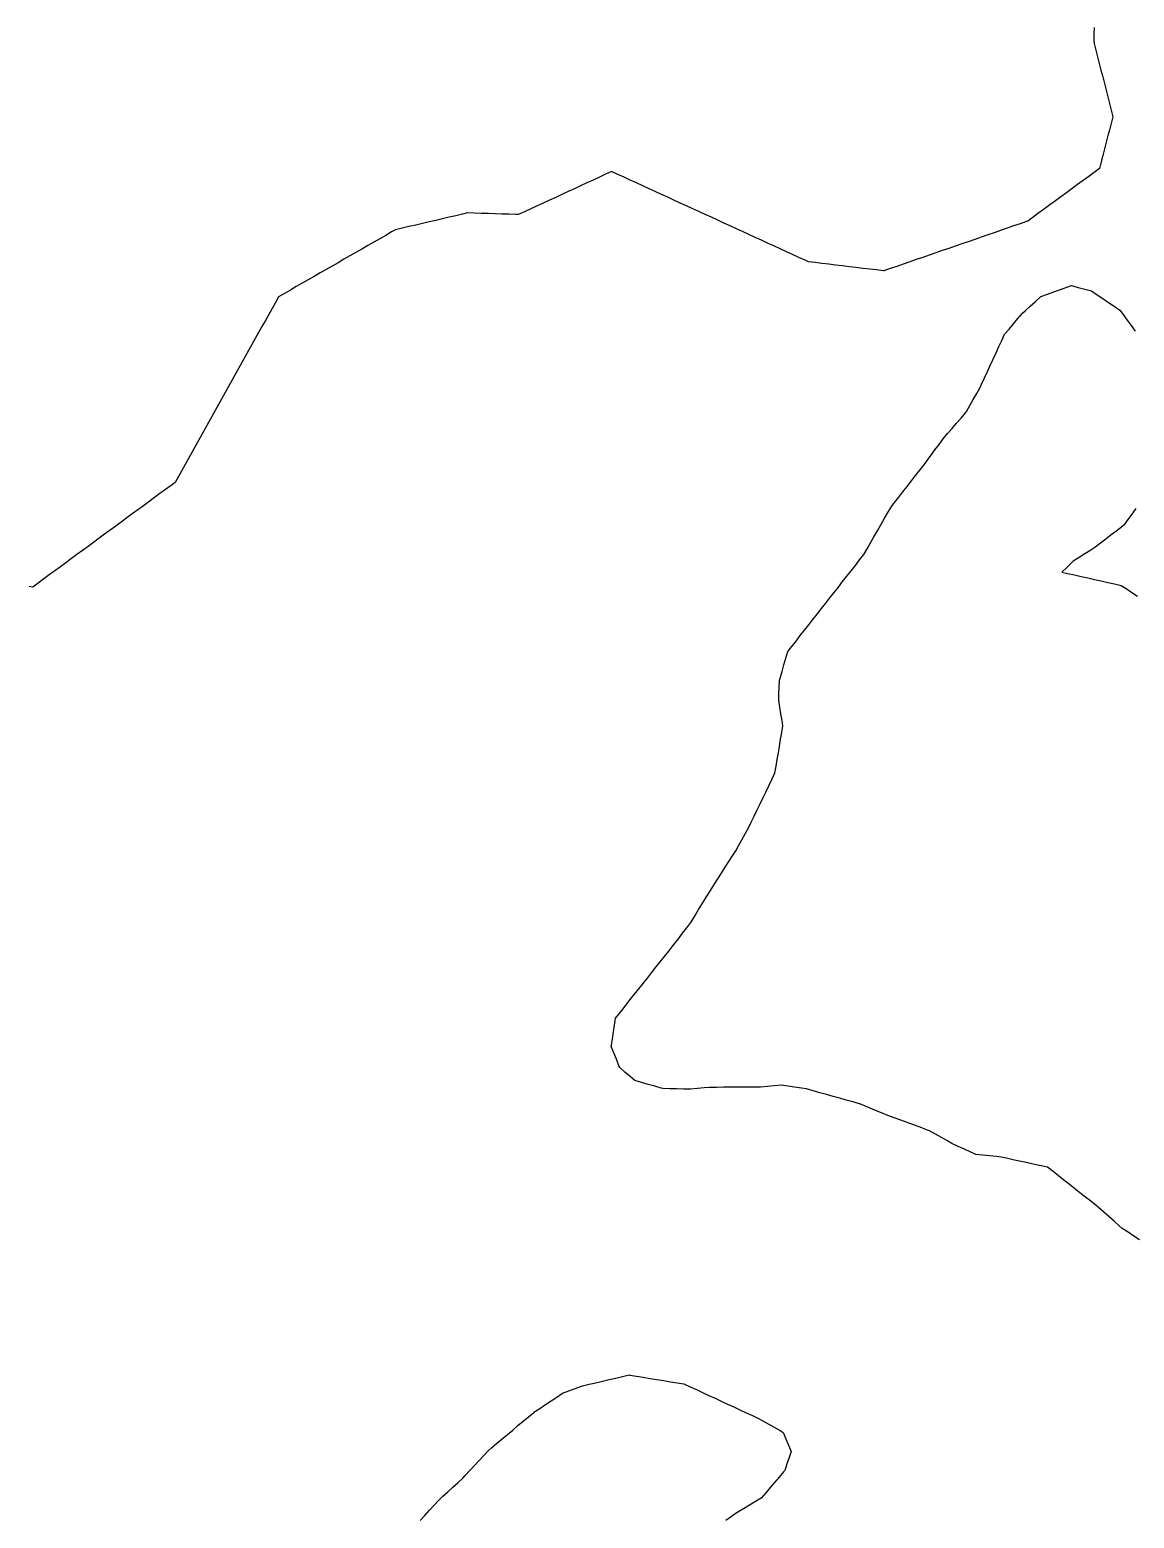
# Model space of a CAD drawing. Header units: millimetres. Extents: x 257 to 2289, y 96 to 1983.
# Drawn here: x 821.8 to 982.7, y 1549.3 to 1766 of the extents above; entities that cross this region are included whole.
import ezdxf

# ---------------------------------------------------------------- set-up
doc = ezdxf.new("R2010")
doc.units = ezdxf.units.MM
for name, color, linetype in [('ALL_HOLES', 1, 'Continuous'), ('ALL_ISLANDS', 7, 'Continuous'), ('OUTLINE_ISLAND_01', 7, 'Continuous'), ('OUTLINE_ISLAND_01_HOLE_103', 1, 'Continuous'), ('OUTLINE_ISLAND_01_HOLE_93', 1, 'Continuous')]:
    doc.layers.add(name, color=color, linetype=linetype)

msp = doc.modelspace()

# ---------------------------------------------------------------- linework, layer by layer
at = {"layer": 'ALL_HOLES'}
for points in [[(983.435, 1589.8029), (982.5996, 1590.3526), (981.7643, 1590.9023), (980.9289, 1591.452), (980.475, 1591.8532), (979.7256, 1592.5154), (978.9763, 1593.1776), (978.227, 1593.8398), (977.4777, 1594.502), (977.1176, 1594.7868), (976.3334, 1595.4072), (975.5491, 1596.0276), (974.7648, 1596.648), (973.9805, 1597.2684), (973.1962, 1597.8888), (972.4119, 1598.5092), (971.6276, 1599.1296), (970.8433, 1599.75), (970.0591, 1600.3704), (969.1335, 1600.5718), (968.1564, 1600.7845), (967.1793, 1600.9971), (966.2022, 1601.2098), (965.225, 1601.4225), (964.2479, 1601.6352), (963.2708, 1601.8478), (962.5896, 1601.9194), (961.5951, 1602.0239), (960.6006, 1602.1284), (959.606, 1602.2329), (958.8529, 1602.5787), (957.9441, 1602.9959), (957.0353, 1603.4131), (956.1265, 1603.8303), (955.4649, 1604.2041), (954.5942, 1604.6959), (953.7235, 1605.1877), (952.8528, 1605.6795), (952.4232, 1605.8386), (951.4854, 1606.1857), (950.5476, 1606.5328), (949.6098, 1606.88), (948.6719, 1607.2271), (947.7341, 1607.5743), (946.7963, 1607.9214), (945.8585, 1608.2686), (945.4599, 1608.4364), (944.5382, 1608.8243), (943.6165, 1609.2122), (942.6948, 1609.6002), (942.6679, 1609.6077), (941.7049, 1609.8772), (940.7419, 1610.1467), (939.7789, 1610.4161), (938.8158, 1610.6856), (937.8528, 1610.9551), (936.8898, 1611.2246), (935.9268, 1611.494), (934.9638, 1611.7635), (934.2004, 1611.8787), (933.2116, 1612.0279), (932.2228, 1612.1772), (931.234, 1612.3264), (930.2556, 1612.2343), (929.26, 1612.1407), (928.2644, 1612.047), (927.8418, 1612.044), (926.8418, 1612.0369), (925.8418, 1612.0299), (924.8418, 1612.0228), (923.8419, 1612.0157), (922.8419, 1612.0086), (921.8419, 1612.0015), (920.8419, 1611.9944), (920.0522, 1611.923), (919.0563, 1611.833), (918.0603, 1611.743), (918.0169, 1611.7438), (917.0171, 1611.7608), (916.0172, 1611.7778), (915.0173, 1611.7948), (914.0175, 1611.8118), (913.7996, 1611.8745), (912.8386, 1612.151), (911.8776, 1612.4275), (910.9166, 1612.704), (909.9555, 1612.9805), (909.253, 1613.5846), (908.4948, 1614.2366), (907.7366, 1614.8886), (907.6283, 1615.1564), (907.2532, 1616.0834), (906.8781, 1617.0104), (906.503, 1617.9374), (906.5274, 1618.1002), (906.6755, 1619.0892), (906.8235, 1620.0782), (906.9716, 1621.0671), (907.1197, 1622.0561), (907.4153, 1622.4285), (908.037, 1623.2117), (908.6588, 1623.9949), (909.2805, 1624.7781), (909.9023, 1625.5613), (910.524, 1626.3446), (911.1457, 1627.1278), (911.7675, 1627.911), (912.3892, 1628.6942), (913.011, 1629.4775), (913.6327, 1630.2607), (914.2544, 1631.0439), (914.8762, 1631.8271), (915.4979, 1632.6104), (915.6817, 1632.8502), (916.2899, 1633.644), (916.8981, 1634.4378), (917.5063, 1635.2316), (918.1145, 1636.0254), (918.2022, 1636.171), (918.718, 1637.0277), (919.2338, 1637.8844), (919.7496, 1638.7411), (920.2654, 1639.5978), (920.4181, 1639.8367), (920.957, 1640.6791), (921.4958, 1641.5216), (922.0346, 1642.364), (922.5734, 1643.2064), (923.1122, 1644.0489), (923.651, 1644.8913), (924.1898, 1645.7337), (924.7286, 1646.5762), (924.8148, 1646.7349), (925.2918, 1647.6138), (925.7689, 1648.4927), (926.2459, 1649.3716), (926.7229, 1650.2505), (926.8885, 1650.5947), (927.3219, 1651.4959), (927.7554, 1652.3971), (928.1888, 1653.2983), (928.6222, 1654.1995), (929.0556, 1655.1007), (929.4891, 1656.0019), (929.9225, 1656.9031), (930.3559, 1657.8043), (930.514, 1658.7421), (930.6803, 1659.7282), (930.8466, 1660.7142), (931.0129, 1661.7003), (931.1791, 1662.6864), (931.3454, 1663.6725), (931.5117, 1664.6586), (931.3876, 1665.4004), (931.2227, 1666.3867), (931.0578, 1667.373), (930.8928, 1668.3593), (930.9331, 1669.2865), (930.9764, 1670.2855), (931.0198, 1671.2846), (931.1097, 1671.5982), (931.3855, 1672.5594), (931.6612, 1673.5206), (931.9369, 1674.4819), (932.2127, 1675.4431), (932.8028, 1676.1956), (933.4199, 1676.9825), (934.037, 1677.7694), (934.6541, 1678.5563), (935.2712, 1679.3432), (935.8883, 1680.13), (936.5054, 1680.9169), (937.1225, 1681.7038), (937.7396, 1682.4907), (938.3567, 1683.2776), (938.9738, 1684.0645), (939.5909, 1684.8513), (940.208, 1685.6382), (940.8251, 1686.4251), (941.4422, 1687.212), (942.0593, 1687.9989), (942.6764, 1688.7858), (943.2935, 1689.5726), (943.7764, 1690.4166), (944.273, 1691.2846), (944.7695, 1692.1526), (945.2661, 1693.0206), (945.7627, 1693.8886), (946.2593, 1694.7566), (946.7558, 1695.6246), (947.2524, 1696.4926), (947.757, 1697.1386), (948.3726, 1697.9267), (948.9881, 1698.7148), (949.6037, 1699.5029), (950.2192, 1700.291), (950.8348, 1701.0791), (951.4503, 1701.8672), (952.0659, 1702.6553), (952.6815, 1703.4434), (953.0723, 1703.9871), (953.656, 1704.799), (954.2398, 1705.611), (954.8235, 1706.423), (954.8266, 1706.4266), (955.4831, 1707.181), (956.1395, 1707.9354), (956.7959, 1708.6898), (957.4523, 1709.4442), (958.1087, 1710.1986), (958.2367, 1710.4226), (958.7327, 1711.2909), (959.2287, 1712.1593), (959.7247, 1713.0276), (960.2207, 1713.8959), (960.4512, 1714.3964), (960.8694, 1715.3048), (961.2876, 1716.2132), (961.7058, 1717.1215), (962.124, 1718.0299), (962.5422, 1718.9382), (962.9604, 1719.8466), (963.3786, 1720.7549), (963.7968, 1721.6633), (964.4345, 1722.4148), (965.0814, 1723.1773), (965.7284, 1723.9398), (966.3754, 1724.7024), (966.7909, 1725.082), (967.5292, 1725.7565), (968.2674, 1726.431), (969.0057, 1727.1056), (969.085, 1727.134), (970.0265, 1727.4711), (970.968, 1727.8082), (971.9094, 1728.1453), (972.8509, 1728.4824), (973.545, 1728.7309), (974.5126, 1728.4785), (975.4802, 1728.2261), (976.4479, 1727.9737), (976.4541, 1727.9695), (977.281, 1727.4071), (978.1078, 1726.8447), (978.9347, 1726.2823), (979.7616, 1725.7199), (980.5884, 1725.1576), (981.0491, 1724.5239), (981.6371, 1723.7151), (982.2251, 1722.9062), (982.8131, 1722.0974)], [(982.9151, 1696.2806), (982.3319, 1695.4683), (981.7487, 1694.656), (981.1654, 1693.8437), (980.9135, 1693.6498), (980.1211, 1693.0398), (979.3287, 1692.4298), (978.5363, 1691.8198), (977.7439, 1691.2098), (976.9515, 1690.5998), (976.3344, 1690.2125), (975.4874, 1689.6808), (974.6405, 1689.1492), (973.7935, 1688.6175), (973.5713, 1688.4016), (972.8542, 1687.7047), (972.137, 1687.0077), (972.9721, 1686.8228), (973.9484, 1686.6066), (974.9248, 1686.3904), (975.9011, 1686.1741), (976.8774, 1685.9579), (977.8538, 1685.7417), (978.8301, 1685.5255), (979.8065, 1685.3093), (980.7828, 1685.093), (981.4806, 1684.6191), (982.3079, 1684.0573), (983.1351, 1683.4954)], [(878.6857, 1548.9441), (879.3596, 1549.683), (880.0334, 1550.4219), (880.7072, 1551.1608), (881.381, 1551.8997), (881.9894, 1552.4584), (882.7259, 1553.1349), (883.4624, 1553.8113), (884.1989, 1554.4878), (884.9354, 1555.1642), (885.2223, 1555.4729), (885.903, 1556.2055), (886.5837, 1556.938), (887.2644, 1557.6706), (887.9451, 1558.4032), (888.6258, 1559.1357), (889.0952, 1559.5309), (889.8601, 1560.175), (890.625, 1560.8192), (891.3899, 1561.4633), (892.1549, 1562.1074), (892.9198, 1562.7515), (893.6847, 1563.3956), (894.4496, 1564.0397), (895.2146, 1564.6839), (895.2539, 1564.7097), (896.0895, 1565.2589), (896.9252, 1565.8082), (897.7608, 1566.3574), (898.5965, 1566.9067), (899.4322, 1567.4559), (900.3224, 1567.7977), (901.256, 1568.1562), (902.1895, 1568.5146), (902.3199, 1568.5448), (903.294, 1568.7705), (904.2682, 1568.9963), (905.2424, 1569.222), (906.2166, 1569.4478), (907.1908, 1569.6735), (908.165, 1569.8993), (909.1392, 1570.125), (909.2004, 1570.115), (910.1873, 1569.954), (911.1743, 1569.793), (912.1612, 1569.632), (913.1482, 1569.471), (914.1351, 1569.31), (915.1221, 1569.149), (916.109, 1568.988), (917.096, 1568.827), (917.993, 1568.4122), (918.9006, 1567.9925), (919.8083, 1567.5728), (920.716, 1567.1532), (921.6236, 1566.7335), (922.5313, 1566.3138), (923.439, 1565.8941), (924.3466, 1565.4744), (925.2543, 1565.0547), (926.162, 1564.635), (927.0696, 1564.2153), (927.9773, 1563.7956), (928.4792, 1563.5114), (929.3493, 1563.0185), (930.2194, 1562.5257), (931.0895, 1562.0328), (931.5529, 1561.7703), (931.9336, 1560.8456), (932.3144, 1559.921), (932.6952, 1558.9963), (932.4078, 1558.1307), (932.0927, 1557.1817), (931.7776, 1556.2326), (931.5925, 1556.0138), (930.9464, 1555.2505), (930.3004, 1554.4872), (929.6544, 1553.7239), (929.0083, 1552.9605), (928.3623, 1552.1972), (927.506, 1551.6834), (926.6486, 1551.1688), (925.7912, 1550.6542), (924.9337, 1550.1396), (924.8508, 1550.0831), (924.0245, 1549.5199), (923.1982, 1548.9567)]]:
    msp.add_lwpolyline(points, dxfattribs=at)
at = {"layer": 'ALL_ISLANDS'}
msp.add_lwpolyline([(976.849, 1766.3088), (976.8064, 1765.3097), (976.7638, 1764.3106), (976.851, 1763.9643), (977.0954, 1762.9946), (977.3397, 1762.0249), (977.584, 1761.0552), (977.8283, 1760.0855), (978.0727, 1759.1158), (978.317, 1758.1461), (978.5613, 1757.1764), (978.8056, 1756.2067), (979.05, 1755.237), (979.2943, 1754.2673), (979.5386, 1753.2976), (979.3431, 1752.5403), (979.0931, 1751.5721), (978.8432, 1750.6038), (978.5932, 1749.6355), (978.3433, 1748.6673), (978.0933, 1747.699), (977.8434, 1746.7308), (977.5934, 1745.7625), (976.8422, 1745.2125), (976.0353, 1744.6217), (975.2284, 1744.031), (974.4216, 1743.4402), (973.6147, 1742.8495), (972.8079, 1742.2587), (972.001, 1741.668), (971.1941, 1741.0773), (970.3873, 1740.4865), (969.5804, 1739.8958), (968.7736, 1739.305), (967.9667, 1738.7143), (967.1598, 1738.1235), (966.999, 1738.0679), (966.0538, 1737.7413), (965.1086, 1737.4147), (964.1635, 1737.0881), (963.2183, 1736.7615), (962.2732, 1736.4349), (961.328, 1736.1083), (960.3828, 1735.7816), (959.4377, 1735.455), (958.4925, 1735.1284), (957.5474, 1734.8018), (956.6022, 1734.4752), (955.6571, 1734.1486), (954.7119, 1733.822), (953.7667, 1733.4953), (952.8216, 1733.1687), (951.8764, 1732.8421), (950.9313, 1732.5155), (949.9861, 1732.1889), (949.041, 1731.8623), (948.0958, 1731.5357), (947.1506, 1731.209), (946.2055, 1730.8824), (946.1362, 1730.8907), (945.1433, 1731.0099), (944.1504, 1731.1291), (943.1576, 1731.2483), (942.1647, 1731.3675), (941.1718, 1731.4867), (940.1789, 1731.6059), (939.1861, 1731.7251), (938.1932, 1731.8443), (937.2003, 1731.9635), (936.2075, 1732.0826), (935.2146, 1732.2018), (934.7362, 1732.4212), (933.8272, 1732.8381), (932.9183, 1733.255), (932.0093, 1733.6719), (931.1004, 1734.0888), (930.1914, 1734.5057), (929.2825, 1734.9226), (928.3735, 1735.3394), (927.4645, 1735.7563), (926.5556, 1736.1732), (925.6466, 1736.5901), (924.7377, 1737.007), (923.8287, 1737.4239), (922.9197, 1737.8408), (922.0108, 1738.2576), (921.1018, 1738.6745), (920.1929, 1739.0914), (919.2839, 1739.5083), (918.3749, 1739.9252), (917.466, 1740.3421), (916.557, 1740.759), (915.6481, 1741.1759), (914.7391, 1741.5927), (913.8302, 1742.0096), (912.9212, 1742.4265), (912.0122, 1742.8434), (911.1033, 1743.2603), (910.1943, 1743.6772), (909.2854, 1744.0941), (908.3764, 1744.5109), (907.4674, 1744.9278), (906.5585, 1745.3447), (905.6836, 1744.9404), (904.7758, 1744.5209), (903.8681, 1744.1014), (902.9603, 1743.6819), (902.0526, 1743.2624), (901.1448, 1742.8429), (900.2371, 1742.4234), (899.3293, 1742.0038), (898.4216, 1741.5843), (897.5138, 1741.1648), (896.6061, 1740.7453), (895.6983, 1740.3258), (894.7906, 1739.9063), (893.8828, 1739.4868), (892.9751, 1739.0673), (892.5909, 1739.0797), (891.5914, 1739.112), (890.5919, 1739.1442), (889.5924, 1739.1765), (888.593, 1739.2087), (887.5935, 1739.241), (886.594, 1739.2733), (885.5945, 1739.3055), (884.8475, 1739.132), (883.8734, 1738.9058), (882.8993, 1738.6795), (881.9253, 1738.4533), (880.9512, 1738.227), (879.9771, 1738.0008), (879.0031, 1737.7745), (878.029, 1737.5483), (877.0549, 1737.322), (876.0808, 1737.0958), (875.1068, 1736.8695), (874.5307, 1736.5392), (873.6632, 1736.0418), (872.7957, 1735.5444), (871.9282, 1735.047), (871.0606, 1734.5496), (870.1931, 1734.0522), (869.3256, 1733.5548), (868.4581, 1733.0574), (867.5906, 1732.56), (866.7231, 1732.0626), (865.8555, 1731.5652), (864.988, 1731.0678), (864.1205, 1730.5704), (863.253, 1730.073), (862.3855, 1729.5756), (861.5179, 1729.0782), (860.6504, 1728.5808), (859.7829, 1728.0834), (858.9154, 1727.586), (858.0479, 1727.0886), (857.5977, 1726.2806), (857.1109, 1725.4071), (856.6242, 1724.5335), (856.1375, 1723.66), (855.6507, 1722.7864), (855.164, 1721.9129), (854.6773, 1721.0393), (854.1906, 1720.1658), (853.7038, 1719.2922), (853.2171, 1718.4187), (852.7304, 1717.5451), (852.2436, 1716.6716), (851.7569, 1715.798), (851.2702, 1714.9245), (850.7834, 1714.0509), (850.2967, 1713.1774), (849.81, 1712.3038), (849.3232, 1711.4303), (848.8365, 1710.5567), (848.3498, 1709.6832), (847.863, 1708.8096), (847.3763, 1707.936), (846.8896, 1707.0625), (846.4029, 1706.1889), (845.9161, 1705.3154), (845.4294, 1704.4418), (844.9427, 1703.5683), (844.4559, 1702.6947), (843.9692, 1701.8212), (843.4825, 1700.9476), (842.9957, 1700.0741), (842.4054, 1699.6404), (841.5995, 1699.0484), (840.7935, 1698.4564), (839.9876, 1697.8644), (839.1817, 1697.2724), (838.3758, 1696.6804), (837.5698, 1696.0884), (836.7639, 1695.4964), (835.958, 1694.9043), (835.152, 1694.3123), (834.3461, 1693.7203), (833.5402, 1693.1283), (832.7343, 1692.5363), (831.9283, 1691.9443), (831.1224, 1691.3523), (830.3165, 1690.7603), (829.5105, 1690.1682), (828.7046, 1689.5762), (827.8987, 1688.9842), (827.0928, 1688.3922), (826.2868, 1687.8002), (825.4809, 1687.2082), (824.675, 1686.6162), (823.869, 1686.0242), (823.0631, 1685.4321), (822.2572, 1684.8401), (821.7454, 1684.9264)], dxfattribs=at)
at = {"layer": 'OUTLINE_ISLAND_01'}
msp.add_lwpolyline([(976.849, 1766.3088), (976.8064, 1765.3097), (976.7638, 1764.3106), (976.851, 1763.9643), (977.0954, 1762.9946), (977.3397, 1762.0249), (977.584, 1761.0552), (977.8283, 1760.0855), (978.0727, 1759.1158), (978.317, 1758.1461), (978.5613, 1757.1764), (978.8056, 1756.2067), (979.05, 1755.237), (979.2943, 1754.2673), (979.5386, 1753.2976), (979.3431, 1752.5403), (979.0931, 1751.5721), (978.8432, 1750.6038), (978.5932, 1749.6355), (978.3433, 1748.6673), (978.0933, 1747.699), (977.8434, 1746.7308), (977.5934, 1745.7625), (976.8422, 1745.2125), (976.0353, 1744.6217), (975.2284, 1744.031), (974.4216, 1743.4402), (973.6147, 1742.8495), (972.8079, 1742.2587), (972.001, 1741.668), (971.1941, 1741.0773), (970.3873, 1740.4865), (969.5804, 1739.8958), (968.7736, 1739.305), (967.9667, 1738.7143), (967.1598, 1738.1235), (966.999, 1738.0679), (966.0538, 1737.7413), (965.1086, 1737.4147), (964.1635, 1737.0881), (963.2183, 1736.7615), (962.2732, 1736.4349), (961.328, 1736.1083), (960.3828, 1735.7816), (959.4377, 1735.455), (958.4925, 1735.1284), (957.5474, 1734.8018), (956.6022, 1734.4752), (955.6571, 1734.1486), (954.7119, 1733.822), (953.7667, 1733.4953), (952.8216, 1733.1687), (951.8764, 1732.8421), (950.9313, 1732.5155), (949.9861, 1732.1889), (949.041, 1731.8623), (948.0958, 1731.5357), (947.1506, 1731.209), (946.2055, 1730.8824), (946.1362, 1730.8907), (945.1433, 1731.0099), (944.1504, 1731.1291), (943.1576, 1731.2483), (942.1647, 1731.3675), (941.1718, 1731.4867), (940.1789, 1731.6059), (939.1861, 1731.7251), (938.1932, 1731.8443), (937.2003, 1731.9635), (936.2075, 1732.0826), (935.2146, 1732.2018), (934.7362, 1732.4212), (933.8272, 1732.8381), (932.9183, 1733.255), (932.0093, 1733.6719), (931.1004, 1734.0888), (930.1914, 1734.5057), (929.2825, 1734.9226), (928.3735, 1735.3394), (927.4645, 1735.7563), (926.5556, 1736.1732), (925.6466, 1736.5901), (924.7377, 1737.007), (923.8287, 1737.4239), (922.9197, 1737.8408), (922.0108, 1738.2576), (921.1018, 1738.6745), (920.1929, 1739.0914), (919.2839, 1739.5083), (918.3749, 1739.9252), (917.466, 1740.3421), (916.557, 1740.759), (915.6481, 1741.1759), (914.7391, 1741.5927), (913.8302, 1742.0096), (912.9212, 1742.4265), (912.0122, 1742.8434), (911.1033, 1743.2603), (910.1943, 1743.6772), (909.2854, 1744.0941), (908.3764, 1744.5109), (907.4674, 1744.9278), (906.5585, 1745.3447), (905.6836, 1744.9404), (904.7758, 1744.5209), (903.8681, 1744.1014), (902.9603, 1743.6819), (902.0526, 1743.2624), (901.1448, 1742.8429), (900.2371, 1742.4234), (899.3293, 1742.0038), (898.4216, 1741.5843), (897.5138, 1741.1648), (896.6061, 1740.7453), (895.6983, 1740.3258), (894.7906, 1739.9063), (893.8828, 1739.4868), (892.9751, 1739.0673), (892.5909, 1739.0797), (891.5914, 1739.112), (890.5919, 1739.1442), (889.5924, 1739.1765), (888.593, 1739.2087), (887.5935, 1739.241), (886.594, 1739.2733), (885.5945, 1739.3055), (884.8475, 1739.132), (883.8734, 1738.9058), (882.8993, 1738.6795), (881.9253, 1738.4533), (880.9512, 1738.227), (879.9771, 1738.0008), (879.0031, 1737.7745), (878.029, 1737.5483), (877.0549, 1737.322), (876.0808, 1737.0958), (875.1068, 1736.8695), (874.5307, 1736.5392), (873.6632, 1736.0418), (872.7957, 1735.5444), (871.9282, 1735.047), (871.0606, 1734.5496), (870.1931, 1734.0522), (869.3256, 1733.5548), (868.4581, 1733.0574), (867.5906, 1732.56), (866.7231, 1732.0626), (865.8555, 1731.5652), (864.988, 1731.0678), (864.1205, 1730.5704), (863.253, 1730.073), (862.3855, 1729.5756), (861.5179, 1729.0782), (860.6504, 1728.5808), (859.7829, 1728.0834), (858.9154, 1727.586), (858.0479, 1727.0886), (857.5977, 1726.2806), (857.1109, 1725.4071), (856.6242, 1724.5335), (856.1375, 1723.66), (855.6507, 1722.7864), (855.164, 1721.9129), (854.6773, 1721.0393), (854.1906, 1720.1658), (853.7038, 1719.2922), (853.2171, 1718.4187), (852.7304, 1717.5451), (852.2436, 1716.6716), (851.7569, 1715.798), (851.2702, 1714.9245), (850.7834, 1714.0509), (850.2967, 1713.1774), (849.81, 1712.3038), (849.3232, 1711.4303), (848.8365, 1710.5567), (848.3498, 1709.6832), (847.863, 1708.8096), (847.3763, 1707.936), (846.8896, 1707.0625), (846.4029, 1706.1889), (845.9161, 1705.3154), (845.4294, 1704.4418), (844.9427, 1703.5683), (844.4559, 1702.6947), (843.9692, 1701.8212), (843.4825, 1700.9476), (842.9957, 1700.0741), (842.4054, 1699.6404), (841.5995, 1699.0484), (840.7935, 1698.4564), (839.9876, 1697.8644), (839.1817, 1697.2724), (838.3758, 1696.6804), (837.5698, 1696.0884), (836.7639, 1695.4964), (835.958, 1694.9043), (835.152, 1694.3123), (834.3461, 1693.7203), (833.5402, 1693.1283), (832.7343, 1692.5363), (831.9283, 1691.9443), (831.1224, 1691.3523), (830.3165, 1690.7603), (829.5105, 1690.1682), (828.7046, 1689.5762), (827.8987, 1688.9842), (827.0928, 1688.3922), (826.2868, 1687.8002), (825.4809, 1687.2082), (824.675, 1686.6162), (823.869, 1686.0242), (823.0631, 1685.4321), (822.2572, 1684.8401), (821.7454, 1684.9264)], dxfattribs=at)
at = {"layer": 'OUTLINE_ISLAND_01_HOLE_103'}
for points in [[(983.435, 1589.8029), (982.5996, 1590.3526), (981.7643, 1590.9023), (980.9289, 1591.452), (980.475, 1591.8532), (979.7256, 1592.5154), (978.9763, 1593.1776), (978.227, 1593.8398), (977.4777, 1594.502), (977.1176, 1594.7868), (976.3334, 1595.4072), (975.5491, 1596.0276), (974.7648, 1596.648), (973.9805, 1597.2684), (973.1962, 1597.8888), (972.4119, 1598.5092), (971.6276, 1599.1296), (970.8433, 1599.75), (970.0591, 1600.3704), (969.1335, 1600.5718), (968.1564, 1600.7845), (967.1793, 1600.9971), (966.2022, 1601.2098), (965.225, 1601.4225), (964.2479, 1601.6352), (963.2708, 1601.8478), (962.5896, 1601.9194), (961.5951, 1602.0239), (960.6006, 1602.1284), (959.606, 1602.2329), (958.8529, 1602.5787), (957.9441, 1602.9959), (957.0353, 1603.4131), (956.1265, 1603.8303), (955.4649, 1604.2041), (954.5942, 1604.6959), (953.7235, 1605.1877), (952.8528, 1605.6795), (952.4232, 1605.8386), (951.4854, 1606.1857), (950.5476, 1606.5328), (949.6098, 1606.88), (948.6719, 1607.2271), (947.7341, 1607.5743), (946.7963, 1607.9214), (945.8585, 1608.2686), (945.4599, 1608.4364), (944.5382, 1608.8243), (943.6165, 1609.2122), (942.6948, 1609.6002), (942.6679, 1609.6077), (941.7049, 1609.8772), (940.7419, 1610.1467), (939.7789, 1610.4161), (938.8158, 1610.6856), (937.8528, 1610.9551), (936.8898, 1611.2246), (935.9268, 1611.494), (934.9638, 1611.7635), (934.2004, 1611.8787), (933.2116, 1612.0279), (932.2228, 1612.1772), (931.234, 1612.3264), (930.2556, 1612.2343), (929.26, 1612.1407), (928.2644, 1612.047), (927.8418, 1612.044), (926.8418, 1612.0369), (925.8418, 1612.0299), (924.8418, 1612.0228), (923.8419, 1612.0157), (922.8419, 1612.0086), (921.8419, 1612.0015), (920.8419, 1611.9944), (920.0522, 1611.923), (919.0563, 1611.833), (918.0603, 1611.743), (918.0169, 1611.7438), (917.0171, 1611.7608), (916.0172, 1611.7778), (915.0173, 1611.7948), (914.0175, 1611.8118), (913.7996, 1611.8745), (912.8386, 1612.151), (911.8776, 1612.4275), (910.9166, 1612.704), (909.9555, 1612.9805), (909.253, 1613.5846), (908.4948, 1614.2366), (907.7366, 1614.8886), (907.6283, 1615.1564), (907.2532, 1616.0834), (906.8781, 1617.0104), (906.503, 1617.9374), (906.5274, 1618.1002), (906.6755, 1619.0892), (906.8235, 1620.0782), (906.9716, 1621.0671), (907.1197, 1622.0561), (907.4153, 1622.4285), (908.037, 1623.2117), (908.6588, 1623.9949), (909.2805, 1624.7781), (909.9023, 1625.5613), (910.524, 1626.3446), (911.1457, 1627.1278), (911.7675, 1627.911), (912.3892, 1628.6942), (913.011, 1629.4775), (913.6327, 1630.2607), (914.2544, 1631.0439), (914.8762, 1631.8271), (915.4979, 1632.6104), (915.6817, 1632.8502), (916.2899, 1633.644), (916.8981, 1634.4378), (917.5063, 1635.2316), (918.1145, 1636.0254), (918.2022, 1636.171), (918.718, 1637.0277), (919.2338, 1637.8844), (919.7496, 1638.7411), (920.2654, 1639.5978), (920.4181, 1639.8367), (920.957, 1640.6791), (921.4958, 1641.5216), (922.0346, 1642.364), (922.5734, 1643.2064), (923.1122, 1644.0489), (923.651, 1644.8913), (924.1898, 1645.7337), (924.7286, 1646.5762), (924.8148, 1646.7349), (925.2918, 1647.6138), (925.7689, 1648.4927), (926.2459, 1649.3716), (926.7229, 1650.2505), (926.8885, 1650.5947), (927.3219, 1651.4959), (927.7554, 1652.3971), (928.1888, 1653.2983), (928.6222, 1654.1995), (929.0556, 1655.1007), (929.4891, 1656.0019), (929.9225, 1656.9031), (930.3559, 1657.8043), (930.514, 1658.7421), (930.6803, 1659.7282), (930.8466, 1660.7142), (931.0129, 1661.7003), (931.1791, 1662.6864), (931.3454, 1663.6725), (931.5117, 1664.6586), (931.3876, 1665.4004), (931.2227, 1666.3867), (931.0578, 1667.373), (930.8928, 1668.3593), (930.9331, 1669.2865), (930.9764, 1670.2855), (931.0198, 1671.2846), (931.1097, 1671.5982), (931.3855, 1672.5594), (931.6612, 1673.5206), (931.9369, 1674.4819), (932.2127, 1675.4431), (932.8028, 1676.1956), (933.4199, 1676.9825), (934.037, 1677.7694), (934.6541, 1678.5563), (935.2712, 1679.3432), (935.8883, 1680.13), (936.5054, 1680.9169), (937.1225, 1681.7038), (937.7396, 1682.4907), (938.3567, 1683.2776), (938.9738, 1684.0645), (939.5909, 1684.8513), (940.208, 1685.6382), (940.8251, 1686.4251), (941.4422, 1687.212), (942.0593, 1687.9989), (942.6764, 1688.7858), (943.2935, 1689.5726), (943.7764, 1690.4166), (944.273, 1691.2846), (944.7695, 1692.1526), (945.2661, 1693.0206), (945.7627, 1693.8886), (946.2593, 1694.7566), (946.7558, 1695.6246), (947.2524, 1696.4926), (947.757, 1697.1386), (948.3726, 1697.9267), (948.9881, 1698.7148), (949.6037, 1699.5029), (950.2192, 1700.291), (950.8348, 1701.0791), (951.4503, 1701.8672), (952.0659, 1702.6553), (952.6815, 1703.4434), (953.0723, 1703.9871), (953.656, 1704.799), (954.2398, 1705.611), (954.8235, 1706.423), (954.8266, 1706.4266), (955.4831, 1707.181), (956.1395, 1707.9354), (956.7959, 1708.6898), (957.4523, 1709.4442), (958.1087, 1710.1986), (958.2367, 1710.4226), (958.7327, 1711.2909), (959.2287, 1712.1593), (959.7247, 1713.0276), (960.2207, 1713.8959), (960.4512, 1714.3964), (960.8694, 1715.3048), (961.2876, 1716.2132), (961.7058, 1717.1215), (962.124, 1718.0299), (962.5422, 1718.9382), (962.9604, 1719.8466), (963.3786, 1720.7549), (963.7968, 1721.6633), (964.4345, 1722.4148), (965.0814, 1723.1773), (965.7284, 1723.9398), (966.3754, 1724.7024), (966.7909, 1725.082), (967.5292, 1725.7565), (968.2674, 1726.431), (969.0057, 1727.1056), (969.085, 1727.134), (970.0265, 1727.4711), (970.968, 1727.8082), (971.9094, 1728.1453), (972.8509, 1728.4824), (973.545, 1728.7309), (974.5126, 1728.4785), (975.4802, 1728.2261), (976.4479, 1727.9737), (976.4541, 1727.9695), (977.281, 1727.4071), (978.1078, 1726.8447), (978.9347, 1726.2823), (979.7616, 1725.7199), (980.5884, 1725.1576), (981.0491, 1724.5239), (981.6371, 1723.7151), (982.2251, 1722.9062), (982.8131, 1722.0974)], [(982.9151, 1696.2806), (982.3319, 1695.4683), (981.7487, 1694.656), (981.1654, 1693.8437), (980.9135, 1693.6498), (980.1211, 1693.0398), (979.3287, 1692.4298), (978.5363, 1691.8198), (977.7439, 1691.2098), (976.9515, 1690.5998), (976.3344, 1690.2125), (975.4874, 1689.6808), (974.6405, 1689.1492), (973.7935, 1688.6175), (973.5713, 1688.4016), (972.8542, 1687.7047), (972.137, 1687.0077), (972.9721, 1686.8228), (973.9484, 1686.6066), (974.9248, 1686.3904), (975.9011, 1686.1741), (976.8774, 1685.9579), (977.8538, 1685.7417), (978.8301, 1685.5255), (979.8065, 1685.3093), (980.7828, 1685.093), (981.4806, 1684.6191), (982.3079, 1684.0573), (983.1351, 1683.4954)]]:
    msp.add_lwpolyline(points, dxfattribs=at)
at = {"layer": 'OUTLINE_ISLAND_01_HOLE_93'}
msp.add_lwpolyline([(878.6857, 1548.9441), (879.3596, 1549.683), (880.0334, 1550.4219), (880.7072, 1551.1608), (881.381, 1551.8997), (881.9894, 1552.4584), (882.7259, 1553.1349), (883.4624, 1553.8113), (884.1989, 1554.4878), (884.9354, 1555.1642), (885.2223, 1555.4729), (885.903, 1556.2055), (886.5837, 1556.938), (887.2644, 1557.6706), (887.9451, 1558.4032), (888.6258, 1559.1357), (889.0952, 1559.5309), (889.8601, 1560.175), (890.625, 1560.8192), (891.3899, 1561.4633), (892.1549, 1562.1074), (892.9198, 1562.7515), (893.6847, 1563.3956), (894.4496, 1564.0397), (895.2146, 1564.6839), (895.2539, 1564.7097), (896.0895, 1565.2589), (896.9252, 1565.8082), (897.7608, 1566.3574), (898.5965, 1566.9067), (899.4322, 1567.4559), (900.3224, 1567.7977), (901.256, 1568.1562), (902.1895, 1568.5146), (902.3199, 1568.5448), (903.294, 1568.7705), (904.2682, 1568.9963), (905.2424, 1569.222), (906.2166, 1569.4478), (907.1908, 1569.6735), (908.165, 1569.8993), (909.1392, 1570.125), (909.2004, 1570.115), (910.1873, 1569.954), (911.1743, 1569.793), (912.1612, 1569.632), (913.1482, 1569.471), (914.1351, 1569.31), (915.1221, 1569.149), (916.109, 1568.988), (917.096, 1568.827), (917.993, 1568.4122), (918.9006, 1567.9925), (919.8083, 1567.5728), (920.716, 1567.1532), (921.6236, 1566.7335), (922.5313, 1566.3138), (923.439, 1565.8941), (924.3466, 1565.4744), (925.2543, 1565.0547), (926.162, 1564.635), (927.0696, 1564.2153), (927.9773, 1563.7956), (928.4792, 1563.5114), (929.3493, 1563.0185), (930.2194, 1562.5257), (931.0895, 1562.0328), (931.5529, 1561.7703), (931.9336, 1560.8456), (932.3144, 1559.921), (932.6952, 1558.9963), (932.4078, 1558.1307), (932.0927, 1557.1817), (931.7776, 1556.2326), (931.5925, 1556.0138), (930.9464, 1555.2505), (930.3004, 1554.4872), (929.6544, 1553.7239), (929.0083, 1552.9605), (928.3623, 1552.1972), (927.506, 1551.6834), (926.6486, 1551.1688), (925.7912, 1550.6542), (924.9337, 1550.1396), (924.8508, 1550.0831), (924.0245, 1549.5199), (923.1982, 1548.9567)], dxfattribs=at)

doc.saveas('drawing.dxf')
